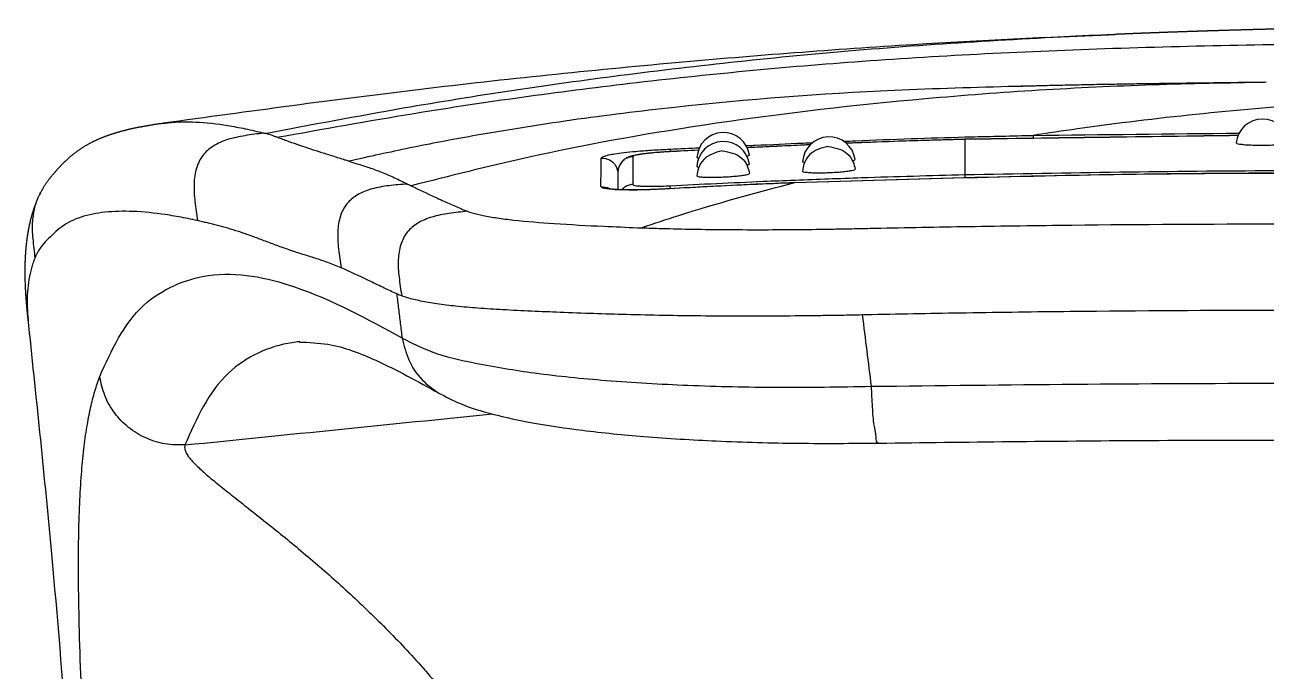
# Model space of a CAD drawing. Extents: x 10582 to 11176, y 338 to 758.
# Drawn here: x 10950.85 to 10974.33, y 631.7 to 643.93 of the extents above; entities that cross this region are included whole.
import ezdxf

# ---------------------------------------------------------------- set-up
doc = ezdxf.new("R2010")
doc.units = 0
doc.header["$LTSCALE"] = 7
doc.header["$MEASUREMENT"] = 0
doc.layers.get('0').update_dxf_attribs({"color": 2, "linetype": 'CONTINUOUS'})

msp = doc.modelspace()

# ---------------------------------------------------------------- linework, layer by layer
at = {"color": 7, "linetype": 'Continuous'}
for p, q in [((10971.44903382822, 643.7504943036985), (10971.46879675002, 643.751325138399)), ((10974.33019911072, 642.8448976228975), (10974.32401579102, 642.8448254869983)), ((10953.46981747352, 642.0711868791988), (10953.47346979902, 642.0717123421983)), ((10968.62949651892, 641.765724529898), (10968.62946986082, 641.7667822258974)), ((10968.62949651012, 641.7657248813977), (10968.63002697932, 641.1002579258985)), ((10969.92342520702, 641.8411167342985), (10969.92434057542, 641.7938771755981)), ((10962.35239189782, 641.4380907727974), (10962.34938121802, 640.9135681202989)), ((10963.05261243312, 641.5320856415984), (10963.05256383092, 641.5330899895981)), ((10963.05485802472, 641.5812634585983), (10963.05694941522, 641.5332810039982)), ((10964.03920178842, 641.5490861167983), (10964.03636914862, 641.5489621751987)), ((10964.03920178842, 641.5490861167983), (10964.04205299992, 641.5492287667986)), ((10966.04187879342, 641.6335384427986), (10966.03903183042, 641.633439211999)), ((10966.04187879342, 641.6335384427986), (10966.04472232672, 641.633655295098)), ((10962.06787362572, 641.1413865506985), (10962.06786779412, 640.8154493444982)), ((10968.63002698482, 641.1002577089986), (10968.63146146572, 641.043417878198)), ((10963.05053739762, 640.8302571480982), (10963.05045558792, 640.831664293699)), ((10963.05147700102, 640.8883606776982), (10963.05458090072, 640.8318905643974)), ((10965.41093649532, 640.9432180122986), (10965.41087723202, 640.9447518897979)), ((10951.09000340432, 640.6339405290984), (10951.08964045972, 640.633156679498)), ((10950.92147709362, 638.241611989699), (10950.92151133932, 638.2413057224986)), ((10956.05381449702, 637.934759833399), (10956.04685784572, 637.934221278798)), ((10958.67074253962, 636.971195752798), (10958.67510924872, 636.9685785982984))]:
    msp.add_line(p, q, dxfattribs=at)
for centre, start, end in [((10974.25953429022, 641.6485463130977), 5.791261211471504, 174.4240386302386), ((10964.06290383532, 641.2258918300978), 8.433326046832088, 177.1003874173811), ((10964.06374575052, 641.3951320685975), 8.521409663019847, 177.1439852821495), ((10966.06093803382, 641.3139489649985), 7.924648586265541, 176.626012340983)]:
    msp.add_arc(centre, 0.5, start, end, dxfattribs=at)
for points in [[(10997.40216586512, 643.1190734905978), (10997.34074241702, 643.1280151681987), (10997.27396848172, 643.1376593140977), (10997.20728925512, 643.1472106338989), (10997.14070490802, 643.1566697535983), (10997.07421560932, 643.1660373047981), (10997.00782152602, 643.1753139238991), (10996.94152282372, 643.1845002515985), (10996.87531966612, 643.1935969322986), (10996.80921221552, 643.2026046139982), (10996.74320063242, 643.2115239472988), (10996.67728507572, 643.2203555853977), (10996.61146570292, 643.2291001836985), (10996.54574266962, 643.2377583991985), (10996.48011612992, 643.2463308900989), (10996.41458623592, 643.2548183157979), (10996.34915313822, 643.2632213362978), (10996.28381698542, 643.2715406121989), (10996.21857792432, 643.2797768039983), (10996.15343609972, 643.2879305720982), (10996.08839165432, 643.2960025764988), (10996.02344472882, 643.3039934767986), (10995.95859546182, 643.3119039312988), (10995.89384398962, 643.3197345976988), (10995.82919044622, 643.3274861319989), (10995.76463496342, 643.3351591889988), (10995.70017767042, 643.3427544216976), (10995.63581869402, 643.3502724812989), (10995.57155815872, 643.3577140170984), (10995.50739618602, 643.3650796758976), (10995.44333289512, 643.3723701024975), (10995.37936840222, 643.3795859390976), (10995.31550282122, 643.3867278251984), (10995.25173626262, 643.3937963977988), (10995.18806883452, 643.4007922907987), (10995.12450064192, 643.407716135098), (10995.06103178692, 643.4145685585992), (10994.99766372802, 643.4213500410989), (10994.93440225062, 643.4280606068988), (10994.87124773422, 643.4347008633978), (10994.80819987282, 643.4412714863976), (10994.74525835932, 643.4477731457974), (10994.68242288542, 643.4542065058978), (10994.61969314192, 643.4605722255984), (10994.55706881822, 643.4668709577983), (10994.49454960282, 643.4731033498975), (10994.43213518332, 643.4792700433992), (10994.36982524632, 643.4853716740982), (10994.30761947752, 643.491408871998), (10994.24551756172, 643.4973822609992), (10994.18351918312, 643.5032924595981), (10994.12162402492, 643.5091400800976), (10994.05983176992, 643.5149257292979), (10993.99814210032, 643.5206500076985), (10993.93655469772, 643.5263135103979), (10993.87506924312, 643.5319168264979), (10993.81368541762, 643.5374605391991), (10993.75240290172, 643.5429452260979), (10993.69122137562, 643.5483714590974), (10993.63014051992, 643.5537398039979), (10993.56916001472, 643.5590508213992), (10993.50827954032, 643.5643050658983), (10993.44749877762, 643.5695030867975), (10993.38681740722, 643.5746454276979), (10993.32623511042, 643.5797326265985), (10993.26575156912, 643.5847652162976), (10993.20536646572, 643.5897437242985), (10993.14507948322, 643.5946686724984), (10993.08489030572, 643.5995405779978), (10993.02479861792, 643.6043599524984), (10992.96480410592, 643.6091273026979), (10992.90490645682, 643.613843130499), (10992.84510539392, 643.6185079094977), (10992.78540059332, 643.6231220421979), (10992.72579168872, 643.6276859165974), (10992.66627831442, 643.6321999189987), (10992.60686010532, 643.6366644335977), (10992.54753669672, 643.6410798426988), (10992.48830772472, 643.645446526598), (10992.42917282562, 643.6497648634978), (10992.37013163672, 643.6540352297981), (10992.31118379532, 643.6582579997977), (10992.25232893982, 643.6624335460984), (10992.19356670862, 643.6665622388974), (10992.13489674092, 643.6706444467983), (10992.07631867632, 643.6746805362983), (10992.01783215512, 643.6786708719975), (10991.95943681792, 643.6826158164987), (10991.90113230592, 643.6865157304984), (10991.84291826072, 643.6903709726977), (10991.78479432452, 643.6941818997985), (10991.72676014002, 643.6979488666985), (10991.66881535032, 643.701672226398), (10991.61095959912, 643.7053523295982), (10991.55319253062, 643.7089895254977), (10991.49551378932, 643.7125841611979), (10991.43792302042, 643.7161365817975), (10991.38041986952, 643.719647130598), (10991.32300398282, 643.7231161488982), (10991.26567500662, 643.7265439760978), (10991.20843258832, 643.7299309496976), (10991.15127637522, 643.7332774052976), (10991.09420601552, 643.7365836765986), (10991.03722115762, 643.7398500953988), (10990.98032145062, 643.7430769915974), (10990.92350654402, 643.7462646931982), (10990.86677608772, 643.7494135262988), (10990.81012973222, 643.7525238152976), (10990.75356712852, 643.7555958824979), (10990.69708792802, 643.7586300483982), (10990.64069178262, 643.7616266315982), (10990.58437834472, 643.7645859490987), (10990.52814726732, 643.7675083156975), (10990.47199820362, 643.7703940445991), (10990.41593080772, 643.7732434469982), (10990.35994473372, 643.7760568324976), (10990.30403963672, 643.7788345085975), (10990.24821517182, 643.7815767812991), (10990.19247099502, 643.7842839543974), (10990.13680676242, 643.7869563303976), (10990.08122213102, 643.7895942094984), (10990.02571675802, 643.7921978903979), (10989.97029030122, 643.7947676700988), (10989.91494241882, 643.7973038435977), (10989.85967276962, 643.7998067043974), (10989.80448101272, 643.8022765438983), (10989.74936680802, 643.8047136520983), (10989.69432981562, 643.8071183170979), (10989.63936969622, 643.8094908253989), (10989.58448611102, 643.8118314615987), (10989.52967872172, 643.8141405086991), (10989.47494719042, 643.8164182480979), (10989.42029117972, 643.8186649592991), (10989.36571035282, 643.8208809202989), (10989.31120437332, 643.8230664073982), (10989.25677290532, 643.8252216950988), (10989.20241561332, 643.8273470565983), (10989.14813216242, 643.8294427630991), (10989.09392221812, 643.831509084299), (10989.03978544642, 643.8335462882989), (10988.98572151392, 643.8355546416989), (10988.93173008752, 643.8375344092984), (10988.87781083462, 643.8394858544981), (10988.82396342322, 643.8414092389977), (10988.77018752172, 643.8433048229982), (10988.71648279892, 643.8451728650981), (10988.66284892422, 643.8470136225989), (10988.60928556742, 643.8488273508975), (10988.55579239882, 643.8506143040978), (10988.50236908912, 643.8523747347991), (10988.44901530952, 643.8541088939984), (10988.39573073182, 643.8558170312991), (10988.34251502802, 643.8574993949989), (10988.28936787082, 643.8591562315979), (10988.23628893322, 643.8607877862979), (10988.18327788882, 643.862394302998), (10988.13033441152, 643.8639760239986), (10988.07745817582, 643.8655331902975), (10988.02464885662, 643.8670660414974), (10987.97190612912, 643.8685748157988), (10987.91922966912, 643.8700597499975), (10987.86661915292, 643.8715210794982), (10987.81407425722, 643.8729590384975), (10987.76159465912, 643.8743738597988), (10987.70918003602, 643.8757657748976), (10987.65683006612, 643.8771350138978), (10987.60454442762, 643.8784818056976), (10987.55232279952, 643.8798063779979), (10987.50016486112, 643.8811089569991), (10987.44807029212, 643.8823897677977), (10987.39603877252, 643.8836490342984), (10987.34406998302, 643.8848869791983), (10987.29216360462, 643.8861038237975), (10987.24031931852, 643.8872997883974), (10987.18853680552, 643.8884750903982), (10987.13681574852, 643.889629938698), (10987.08515583432, 643.8907645382989), (10987.03355675022, 643.8918790929985), (10986.98201818402, 643.8929738056978), (10986.93053982382, 643.894048877699), (10986.87912135832, 643.8951045092982), (10986.82776247652, 643.8961408995984), (10986.77646286802, 643.8971582465985), (10986.72522222252, 643.8981567469983), (10986.67404023062, 643.8991365964977), (10986.62291658302, 643.9000979893991), (10986.57185097102, 643.9010411190976), (10986.52084308622, 643.9019661777985), (10986.46989262092, 643.9028733565975), (10986.41899926752, 643.903762845499), (10986.36816271902, 643.9046348331977), (10986.31738266892, 643.9054895074988), (10986.26665881112, 643.906327055198), (10986.21599083992, 643.9071476617975), (10986.16537845012, 643.9079515118975), (10986.11482133672, 643.9087387887977), (10986.06431919552, 643.909509674999), (10986.01387172252, 643.9102643519983), (10985.96347861412, 643.9110029998975), (10985.91313956742, 643.9117257981981), (10985.86285427972, 643.9124329250991), (10985.81262244872, 643.9131245578975), (10985.76244377272, 643.9138008727988), (10985.71231795042, 643.914462045199), (10985.66224468082, 643.9151082492991), (10985.61222366352, 643.9157396583979), (10985.56225459852, 643.9163564449974), (10985.51233718602, 643.9169587802991), (10985.46247112712, 643.9175468348986), (10985.41265612282, 643.9181207780986), (10985.36289187502, 643.9186807785974), (10985.31317808562, 643.9192270039986), (10985.26351445732, 643.919759620998), (10985.21390069302, 643.9202787953983), (10985.16433649622, 643.9207846919982), (10985.11482157062, 643.9212774748977), (10985.06535562052, 643.9217573071984), (10985.01593835072, 643.9222243510977), (10984.96656946622, 643.9226787678982), (10984.91724867252, 643.9231207180984), (10984.86797567572, 643.9235503614983), (10984.81875018222, 643.9239678565974), (10984.76957189872, 643.9243733615987), (10984.72044053252, 643.924767033499), (10984.67135579142, 643.9251490285989), (10984.62231738332, 643.9255195023981), (10984.57332501692, 643.925878609498), (10984.52437840112, 643.9262265037979), (10984.47547724522, 643.9265633383985), (10984.42662125902, 643.9268892654983), (10984.37781015292, 643.9272044366991), (10984.32904363732, 643.9275090026987), (10984.28032142352, 643.9278031134983), (10984.23164322282, 643.9280869181986), (10984.18300874732, 643.9283605653983), (10984.13441770922, 643.9286242028976), (10984.08586982132, 643.928877977498), (10984.03736479672, 643.9291220355991), (10983.98890234922, 643.9293565226982), (10983.94048248032, 643.929581582399), (10983.89210740472, 643.929797348099), (10983.84378035782, 643.9300039499977), (10983.79550457692, 643.9302015202976), (10983.74728329602, 643.9303901926979), (10983.69911974552, 643.9305701027989), (10983.65101715272, 643.9307413875978), (10983.60297874132, 643.9309041857979), (10983.55500773152, 643.9310586371977), (10983.50710734042, 643.9312048831981), (10983.45928078132, 643.9313430661988), (10983.41153126442, 643.9314733299981), (10983.36386199632, 643.9315958190983), (10983.31627618022, 643.9317106792988), (10983.26877701602, 643.9318180569991), (10983.22136770012, 643.9319180995991), (10983.17405142552, 643.9320109550991), (10983.12683138192, 643.9320967720979), (10983.07971075542, 643.932175699898), (10983.03269272872, 643.9322478879986), (10982.98578048142, 643.9323134864991), (10982.93897718932, 643.9323726455988), (10982.89228602522, 643.9324255158991), (10982.84571015822, 643.9324722478979), (10982.79925275422, 643.9325129922983), (10982.75291697572, 643.9325478997981), (10982.70670598192, 643.9325771207988), (10982.66062292842, 643.9326008055979), (10982.61467096782, 643.9326191043984), (10982.56885324912, 643.9326321667978), (10982.52317291812, 643.9326401420986), (10982.47763311742, 643.9326431790979), (10982.43223698602, 643.9326414260978), (10982.38698766002, 643.9326350304983), (10982.34188827192, 643.9326241393975), (10982.29694195102, 643.9326088986983), (10982.25215182362, 643.932589453798), (10982.20752101252, 643.9325659488987), (10982.16305263742, 643.9325385274989), (10982.11874981482, 643.9325073318979), (10982.07461565802, 643.9324725031985), (10982.03065327732, 643.9324341814992), (10981.98686577952, 643.9323925055979), (10981.94325626872, 643.9323476129977), (10981.89982784562, 643.9322996398988), (10981.85658360802, 643.9322487209976), (10981.81352665052, 643.9321949895985), (10981.77066006492, 643.9321385773984), (10981.72798693942, 643.9320796108988), (10981.68551036322, 643.9320181516979), (10981.64323343082, 643.9319542095983), (10981.60115923392, 643.931887794699), (10981.55929073812, 643.9318189181978), (10981.51762734142, 643.9317475868976), (10981.47616441042, 643.9316738005983), (10981.43489709952, 643.9315975581977), (10981.39382056792, 643.9315188581987), (10981.35292997962, 643.9314376983986), (10981.31222050312, 643.9313540755976), (10981.27168731172, 643.931267986398), (10981.23132558352, 643.9311794261977), (10981.19113050102, 643.9310883900981), (10981.15109725132, 643.9309948720985), (10981.11122102642, 643.9308988654976), (10981.07149702272, 643.9308003627976), (10981.03192044102, 643.9306993554984), (10980.99248648682, 643.9305958342976), (10980.95319037032, 643.930489789098), (10980.91402730592, 643.9303812086983), (10980.87499251262, 643.9302700808986), (10980.83608121412, 643.9301563927985), (10980.79728863822, 643.930040130099), (10980.75861001752, 643.9299212778989), (10980.72004058882, 643.9297998197982), (10980.68157559352, 643.9296757385983), (10980.64321027732, 643.9295490158985), (10980.60493989052, 643.9294196322991), (10980.56675968772, 643.9292875669981), (10980.52866492782, 643.9291527981987), (10980.49065087432, 643.9290153028979), (10980.45271279512, 643.9288750567977), (10980.41484596222, 643.9287320343975), (10980.37704573482, 643.9285862091984), (10980.33930962772, 643.9284375621975), (10980.30163736302, 643.9282860823988), (10980.26402875162, 643.9281317594979), (10980.22648360482, 643.9279745833975), (10980.18900173402, 643.9278145439986), (10980.15158295102, 643.9276516313986), (10980.11422706752, 643.9274858357986), (10980.07693389552, 643.927317147498), (10980.03970324732, 643.9271455571981), (10980.00253493532, 643.9269710552982), (10979.96542877202, 643.9267936326979), (10979.92838457022, 643.9266132801987), (10979.89140214292, 643.9264299887983), (10979.85448130322, 643.9262437495983), (10979.81762186442, 643.9260545538983), (10979.78082364002, 643.9258623929983), (10979.74408644372, 643.925667258498), (10979.70741008952, 643.9254691419975), (10979.67079439122, 643.9252680349983), (10979.63423916332, 643.9250639295989), (10979.59774422012, 643.9248568176973), (10979.56130937622, 643.9246466911992), (10979.52493444642, 643.9244335423974), (10979.48861924572, 643.9242173635977), (10979.45236358912, 643.9239981470984), (10979.41616729212, 643.923775885498), (10979.38003017022, 643.9235505712987), (10979.34395203902, 643.9233221971991), (10979.30793271432, 643.9230907561979), (10979.27197201232, 643.922856240899), (10979.23606974922, 643.9226186444977), (10979.20022574122, 643.9223779600981), (10979.16443980512, 643.922134180899), (10979.12871175742, 643.9218873000974), (10979.09304141532, 643.9216373110977), (10979.05742859572, 643.9213842074988), (10979.02187311592, 643.9211279827979), (10978.98637479332, 643.9208686306976), (10978.95093344562, 643.9206061447986), (10978.91554889052, 643.9203405191985), (10978.88022094612, 643.920071747598), (10978.84494943032, 643.919799824098), (10978.80973416152, 643.919524742798), (10978.77457495832, 643.9192464977988), (10978.73947163912, 643.9189650834979), (10978.70442402282, 643.9186804940983), (10978.66943192842, 643.9183927241976), (10978.63449517492, 643.9181017679986), (10978.59961358182, 643.917807620399), (10978.56478696842, 643.9175102757982), (10978.53001515442, 643.9172097290976), (10978.49529795962, 643.9169059748984), (10978.46063520402, 643.9165990081984), (10978.42602670762, 643.916288823999), (10978.39147229072, 643.9159754170979), (10978.35697177382, 643.9156587827985), (10978.32252497752, 643.9153389160984), (10978.28813172262, 643.9150158121976), (10978.25379182992, 643.9146894664974), (10978.21950512062, 643.9143598741977), (10978.18527141592, 643.9140270307981), (10978.15109053712, 643.9136909316986), (10978.11696230602, 643.9133515723989), (10978.08288654402, 643.913008948599), (10978.04886307322, 643.9126630557986), (10978.01489171552, 643.9123138898977), (10977.98097229312, 643.9119614463981), (10977.94710462832, 643.9116057212979), (10977.91328854372, 643.9112467103988), (10977.87952386182, 643.9108844096974), (10977.84581040532, 643.9105188149989), (10977.81214799742, 643.9101499224981), (10977.77853646092, 643.9097777280987), (10977.74497561912, 643.9094022280989), (10977.71146529552, 643.9090234185988), (10977.67800531352, 643.9086412958987), (10977.64459549682, 643.9082558560987), (10977.61123566922, 643.9078670955988), (10977.57792565462, 643.9074750107976), (10977.54466527722, 643.9070795980989), (10977.51145436122, 643.9066808538975), (10977.47829273092, 643.906278774699), (10977.44518021092, 643.9058733569983), (10977.41211662592, 643.9054645973976), (10977.37910180062, 643.9050524924988), (10977.34613556002, 643.9046370389989), (10977.31321772912, 643.904218233498), (10977.28034813332, 643.9037960727984), (10977.24752659772, 643.9033705535986), (10977.21475294802, 643.9029416726991), (10977.18202700972, 643.9025094268983), (10977.14934860852, 643.9020738130986), (10977.11671757042, 643.9016348281986), (10977.08413372132, 643.9011924690986), (10977.05159688752, 643.9007467326975), (10977.01910689512, 643.9002976160974), (10976.98666357062, 643.8998451161989), (10976.95426674052, 643.8993892300988), (10976.92191623152, 643.8989299547976), (10976.88961187032, 643.8984672874977), (10976.85735348382, 643.8980012251978), (10976.82514089912, 643.8975317651986), (10976.79297394342, 643.8970589044985), (10976.76085244382, 643.8965826402983), (10976.72877622782, 643.8961029698986), (10976.69674512282, 643.8956198904981), (10976.66475895662, 643.8951333993974), (10976.63281755692, 643.8946434936989), (10976.60092075152, 643.8941501708979), (10976.56906836852, 643.8936534282985), (10976.53726023582, 643.8931532630978), (10976.50549618172, 643.8926496726982), (10976.47377603462, 643.8921426543985), (10976.44209962292, 643.8916322056976), (10976.41046678332, 643.8911183254987), (10976.37887736692, 643.890601015799), (10976.34733122672, 643.8900802790978), (10976.31582821532, 643.8895561175979), (10976.28436818572, 643.8890285336985), (10976.25295099062, 643.8884975295988), (10976.22157648282, 643.8879631077981), (10976.19024451522, 643.8874252702991), (10976.15895494042, 643.8868840193992), (10976.12770761142, 643.8863393573976), (10976.09650238102, 643.8857912861987), (10976.06533910192, 643.8852398079981), (10976.03421762702, 643.8846849249986), (10976.00313780912, 643.8841266389992), (10975.97209950102, 643.883564952299), (10975.94110255562, 643.8829998666989), (10975.91014682582, 643.8824313840979), (10975.87923216432, 643.8818595064987), (10975.84835842412, 643.8812842357985), (10975.81752545802, 643.880705573698), (10975.78673311902, 643.8801235221982), (10975.75598125982, 643.879538082898), (10975.72526973352, 643.878949257498), (10975.69459839282, 643.8783570478973), (10975.66396709092, 643.8777614555985), (10975.63337568062, 643.8771624821985), (10975.60282401482, 643.8765601293982), (10975.57231194662, 643.8759543986981), (10975.54183932892, 643.875345291499), (10975.51140601472, 643.8747328093979), (10975.48101185712, 643.874116953799), (10975.45065670912, 643.8734977259975), (10975.42034042372, 643.8728751274977), (10975.39006285402, 643.8722491593982), (10975.35982385312, 643.8716198231979), (10975.32962327412, 643.8709871199991), (10975.29946097012, 643.8703510509987), (10975.26933679432, 643.869711617299), (10975.23925064432, 643.8690688210974), (10975.20920391462, 643.868422696598), (10975.17919942782, 643.8677733099977), (10975.14924004912, 643.8671207300978), (10975.11932864122, 643.8664650269985), (10975.08946806442, 643.8658062725991), (10975.05966117692, 643.8651445405977), (10975.02991083442, 643.8644799057985), (10975.00021989062, 643.8638124450973), (10974.97059119672, 643.8631422366981), (10974.94102760172, 643.862469360498), (10974.91153195262, 643.8617938978988), (10974.88210709412, 643.8611159321973), (10974.85275586872, 643.8604355478984), (10974.82348111672, 643.8597528314987), (10974.79428567652, 643.8590678708989), (10974.76517238422, 643.8583807554988), (10974.73614407402, 643.857691576499), (10974.70720357792, 643.8570004266986), (10974.67835372602, 643.8563074002979), (10974.64959734642, 643.8556125933975), (10974.62093726512, 643.8549161032989), (10974.59237630632, 643.8542180291989), (10974.56391729222, 643.8535184718986), (10974.53556304312, 643.8528175333978), (10974.50731637762, 643.852115317699), (10974.47918011232, 643.8514119301982), (10974.45115706192, 643.8507074776991), (10974.42325003962, 643.850002068899), (10974.39546185662, 643.8492958135977), (10974.36779532262, 643.8485888234992), (10974.34025324542, 643.8478812116974), (10974.31283843122, 643.8471730927978), (10974.28555368472, 643.8464645827991), (10974.25840180872, 643.845755799399), (10974.23138560492, 643.8450468616976), (10974.20450787292, 643.8443378901976), (10974.17777141132, 643.8436290067986), (10974.15117901682, 643.8429203350989), (10974.12473348502, 643.8422119998978), (10974.09843713822, 643.8415041147983), (10974.07228983482, 643.8407967275981), (10974.04629063402, 643.8400898644978), (10974.02043859632, 643.8393835506978), (10973.99473278362, 643.8386778111982), (10973.96917225992, 643.837972670499), (10973.94375609052, 643.837268152298), (10973.91848334272, 643.8365642799982), (10973.89335308492, 643.8358610764991), (10973.86836438762, 643.8351585639977), (10973.84351632262, 643.8344567642981), (10973.81880796322, 643.833755698599), (10973.79423838442, 643.8330553877987), (10973.76980666242, 643.8323558519988), (10973.74551187512, 643.8316571109991), (10973.72135310192, 643.830959183999), (10973.69732942342, 643.8302620896976), (10973.67343992162, 643.8295658463977), (10973.64968368012, 643.828870471598), (10973.62605978372, 643.8281759826988), (10973.60256731852, 643.8274823962985), (10973.57920537202, 643.8267897285988), (10973.55597303302, 643.8260979952976), (10973.53286928212, 643.8254072083984), (10973.50989260742, 643.8247173643978), (10973.48704136892, 643.8240284550976), (10973.46431392882, 643.8233404715976), (10973.44170865202, 643.8226534039987), (10973.41922390512, 643.8219672417982), (10973.39685805742, 643.8212819735983), (10973.37460948002, 643.8205975871989), (10973.35247654602, 643.819914069698), (10973.33045763092, 643.8192314071986), (10973.30855111192, 643.8185495851977), (10973.28675536812, 643.8178685884978), (10973.26506878062, 643.817188400899), (10973.24348973222, 643.8165090054991), (10973.22201660762, 643.8158303847978), (10973.20064779332, 643.8151525202976), (10973.17938167712, 643.8144753928974), (10973.15821664902, 643.8137989825974), (10973.13715110022, 643.8131232688976), (10973.11618342362, 643.8124482303975), (10973.09531201352, 643.8117738447983), (10973.07453526592, 643.8111000892987), (10973.05385157812, 643.8104269403976), (10973.03325934872, 643.8097543735986), (10973.01275697792, 643.8090823638978), (10972.99234286692, 643.8084108853983), (10972.97201541842, 643.8077399117975), (10972.95177303632, 643.8070694155978), (10972.93161412572, 643.8063993689976), (10972.91153709272, 643.8057297432989), (10972.89154034482, 643.8050605091977), (10972.87162252332, 643.8043916441985), (10972.85178394382, 643.8037231821983), (10972.83202564402, 643.8030551812991), (10972.81234866542, 643.802387700298), (10972.79275405132, 643.8017207983977), (10972.77324284642, 643.8010545355975), (10972.75381609732, 643.8003889720986), (10972.73447485242, 643.7997241686991), (10972.71522016162, 643.7990601867988), (10972.69605307682, 643.7983970880979), (10972.67697465172, 643.7977349350987), (10972.65798594172, 643.797073790398), (10972.63908800432, 643.7964137173987), (10972.62028189852, 643.795754779898), (10972.60156868562, 643.795097042199), (10972.58294942842, 643.7944405689979), (10972.56442519202, 643.793785425598), (10972.54599704322, 643.7931316776977), (10972.52766605082, 643.7924793913991), (10972.50943328582, 643.791828633499), (10972.49129982082, 643.7911794709981), (10972.47326673082, 643.7905319714974), (10972.45533509242, 643.7898862031981), (10972.43750598462, 643.7892422343976), (10972.41978048832, 643.7886001340977), (10972.40215968632, 643.7879599717982), (10972.38464466362, 643.7873218171991), (10972.36723650742, 643.786685740599), (10972.34993630662, 643.7860518126982), (10972.33274515252, 643.7854201044976), (10972.31566415772, 643.7847906884982), (10972.29869502242, 643.7841636586983), (10972.28184009792, 643.783539134398), (10972.26510177352, 643.7829172368985), (10972.24848244512, 643.7822980883976), (10972.23198451532, 643.7816818124976), (10972.21561039342, 643.7810685335991), (10972.19936249572, 643.7804583772978), (10972.18324324572, 643.7798514701991), (10972.16725507362, 643.7792479396977), (10972.15140041692, 643.7786479146981), (10972.13568172042, 643.7780515246978), (10972.12010143612, 643.7774589001984), (10972.10466202332, 643.7768701729984), (10972.08936594862, 643.7762854753984), (10972.07421533692, 643.7757049275989), (10972.05920867992, 643.7751285104988), (10972.04434234722, 643.7745561222983), (10972.02961269612, 643.7739876591987), (10972.01501609562, 643.7734230160987), (10972.00054892572, 643.7728620870986), (10971.98620757662, 643.772304764898), (10971.97198844722, 643.7717509412979), (10971.95788794502, 643.7712005067989), (10971.94390248442, 643.770653350699), (10971.93002848682, 643.7701093612978), (10971.91626237902, 643.7695684255979), (10971.90260059272, 643.7690304295976), (10971.88903956402, 643.7684952578985), (10971.87557573232, 643.767962794098), (10971.86220553972, 643.7674329205985), (10971.84892543032, 643.766905518398), (10971.83573280542, 643.7663805054982), (10971.82262789152, 643.765857911798), (10971.80960977022, 643.7653377212974), (10971.79667746242, 643.7648199151973), (10971.78383003312, 643.764304476099), (10971.77106659012, 643.7637913880991), (10971.75838628322, 643.7632806362982), (10971.74578830302, 643.7627722074977), (10971.73327187972, 643.7622660893977), (10971.72083628222, 643.7617622712988), (10971.70848081672, 643.7612607435987), (10971.69620482582, 643.7607614979989), (10971.68400768682, 643.7602645271983), (10971.67188881152, 643.7597698252977), (10971.65984764462, 643.7592773873986), (10971.64788366302, 643.7587872098976), (10971.63599637622, 643.758299290099), (10971.62418532592, 643.7578136267986), (10971.61245008822, 643.7573302198981), (10971.60079040232, 643.7568490760988), (10971.58922449262, 643.7563709668976), (10971.57776125752, 643.7558962823988), (10971.56639527322, 643.7554248208982), (10971.55512220822, 643.7549564246984), (10971.54393896992, 643.7544909864974), (10971.53284381592, 643.7540284549979), (10971.52183644832, 643.7535688392983), (10971.51091814942, 643.7531122152978), (10971.50009219132, 643.7526587438989), (10971.48936549312, 643.7522087420986), (10971.47880199392, 643.7517649300991), (10971.46821640592, 643.7513195600988), (10971.46643802062, 643.7512446743987)], [(10971.44903426402, 643.7504839495979), (10967.66409004152, 643.556742765799), (10963.15899466042, 643.2128957460974), (10958.33898069062, 642.7102293577974), (10953.46981732752, 642.0711878876974)], [(10955.39701948962, 641.8787730011992), (10958.00983326382, 642.3592970435985), (10962.11850847342, 642.978064136798), (10966.56280473682, 643.4511111304984), (10971.35025061902, 643.7463070617979), (10971.44903312282, 643.750511007198)], [(10955.62105772772, 641.8046192566982), (10958.21477509102, 642.2569988244978), (10962.29229503162, 642.8263968127977), (10966.68814789462, 643.2453067253974), (10969.01757698882, 643.3880006483979), (10971.43011483792, 643.488502170998), (10976.47190106132, 643.5847666871979), (10981.74798866002, 643.5857916382976), (10984.45420282772, 643.5662863462986), (10987.20705221592, 643.5184193981987), (10990.01092320302, 643.4197901270983), (10992.86417795472, 643.2435710548981), (10995.10069637882, 643.0368058064979), (10997.36482881042, 642.7553222646985)], [(10974.32401759522, 642.8446719218974), (10972.17900134492, 642.7946742724981), (10967.88748843882, 642.5322001203987), (10963.93448575462, 642.0692228719982), (10960.33582870622, 641.4166455871983), (10958.16111622062, 640.8868467197991)], [(10974.32409554882, 642.844640719699), (10974.21768554772, 642.8433818329978), (10974.00774279572, 642.840859589198), (10973.79881784912, 642.8383178562982), (10973.59072225172, 642.8357684311978), (10973.38342438332, 642.8332156005982), (10973.17707050562, 642.8306582520983), (10972.97178197792, 642.828088947199), (10972.76773939202, 642.8254954983987), (10972.56521062862, 642.8228625781977), (10972.36473664912, 642.8201758656979), (10972.16727095702, 642.8174284475991), (10971.97368449422, 642.8146176827978), (10971.78471443992, 642.811744946399), (10971.60099291892, 642.8088162922978), (10971.42280199502, 642.8058366991992), (10971.24909304362, 642.8027905066975), (10971.07973703202, 642.7996776509991), (10970.91478244472, 642.7965025257982), (10970.75427143592, 642.7932707461988), (10970.59824175352, 642.7899889813981), (10970.44638794322, 642.7866571879987), (10970.29776838262, 642.783261108798), (10970.15259250362, 642.7798194475982), (10970.01055783552, 642.7763444198991), (10969.96384164642, 642.7751801623982)], [(10969.60392204122, 642.7672655793978), (10967.29466691062, 642.6896814347984), (10963.14439595282, 642.3708382542992), (10961.19146976632, 642.1275819183976), (10959.32286123572, 641.829636418299), (10958.13237479362, 641.6025680037984), (10956.98023132712, 641.3519113324984)], [(10969.65638095612, 642.7683020086989), (10969.60392204122, 642.7672655793978)], [(10969.73256117282, 642.7697526881985), (10969.65638095612, 642.7683020086989)], [(10969.96384164642, 642.7751801623982), (10969.87326618442, 642.7729003080987), (10969.75220653772, 642.7698172433976), (10969.67342609912, 642.7678108902984), (10969.65639682972, 642.7673871521985)], [(10990.38496131272, 642.3981998329983), (10989.86909212912, 642.4311907002976), (10988.41244731702, 642.5139371041988), (10985.57218287152, 642.6289300007976), (10980.19674845362, 642.6608002127979), (10975.25110043282, 642.4357812522977), (10970.75923271482, 641.9636066648983), (10969.92338265722, 641.841386501099)], [(10953.47366753682, 642.0697556532979), (10953.44344851272, 642.065348318698), (10953.40052502422, 642.0590183549976), (10953.36437711342, 642.0536027568979), (10953.33144743882, 642.0485858470985), (10953.30080625662, 642.0438348764984), (10953.27227797212, 642.0393313503974), (10953.24515197642, 642.0349707174975), (10953.21903999232, 642.0306951375989), (10953.19375018122, 642.0264763286979), (10953.16916133552, 642.022296590998), (10953.14517891432, 642.0181419947986), (10953.12172939312, 642.0140016387978), (10953.09875997052, 642.0098678257983), (10953.07623271602, 642.0057352423975), (10953.05412068262, 642.0016004197988), (10953.03240518272, 641.9974613564974), (10953.01107383082, 641.9933172476977), (10952.99011910302, 641.9891682851977), (10952.96953725792, 641.985015506798), (10952.94932599552, 641.9808603648981), (10952.92946558972, 641.9767007509982), (10952.90992676872, 641.9725323386975), (10952.89068390432, 641.9683512690991), (10952.87171453282, 641.964154097399), (10952.85299884722, 641.9599377235992), (10952.83451928992, 641.9556993382977), (10952.81626022232, 641.9514363784984), (10952.79820765432, 641.9471464908985), (10952.78034902102, 641.9428275026986), (10952.76267299742, 641.9384773965977), (10952.74516934232, 641.9340942905984), (10952.72782876772, 641.9296764204975), (10952.71064282692, 641.9252221250991), (10952.69360382002, 641.920729834199), (10952.67670471232, 641.9161980578975), (10952.65993906382, 641.9116253770991), (10952.64330096862, 641.9070104364984), (10952.62678500202, 641.9023519367985), (10952.61038617412, 641.897648629798), (10952.59409988952, 641.8928993125975), (10952.57792191142, 641.8881028235975), (10952.56184044952, 641.8832556393992), (10952.54574923512, 641.8783245780979), (10952.52961825192, 641.8732978190984), (10952.51345062982, 641.8681733687973), (10952.49724956552, 641.8629492072979), (10952.48101832312, 641.8576232891975), (10952.46476023322, 641.8521935461978), (10952.44847869302, 641.8466578885983), (10952.43217183672, 641.8410123461982), (10952.41579209002, 641.8352365109987), (10952.39922750822, 641.8292854366974), (10952.38241209262, 641.8231280970978), (10952.36529131112, 641.8167355346978), (10952.34781140242, 641.8100769414979), (10952.32991958742, 641.8031195406985), (10952.31156438422, 641.7958284877988), (10952.29272856582, 641.7881801547975), (10952.27347928842, 641.7801844906991), (10952.25389706472, 641.7718585225977), (10952.23406241232, 641.7632214078986), (10952.21405493602, 641.754294324499), (10952.19392701512, 641.745088538899), (10952.17369467292, 641.735599763999), (10952.15344177772, 641.7258571005988), (10952.13328997832, 641.7159134371979), (10952.11324778902, 641.7057700978986), (10952.09332176512, 641.6954277809983), (10952.07351796652, 641.6848872352986), (10952.05384198192, 641.6741492535986), (10952.03429895452, 641.6632146682988), (10952.01489360802, 641.6520843455984), (10951.99563027162, 641.6407591822991), (10951.97651290642, 641.6292401020984), (10951.95754512972, 641.6175280528988), (10951.93873023982, 641.6056240043982), (10951.92007123932, 641.5935289463979), (10951.90157085782, 641.5812438877985), (10951.88323157362, 641.5687698553976), (10951.86505563382, 641.5561078938973), (10951.84704507452, 641.5432590654983), (10951.82922029162, 641.5302382129977), (10951.81175871112, 641.5171824616974), (10951.79469195682, 641.5041313483981), (10951.77800537342, 641.4910904869977), (10951.76168450332, 641.4780649324986), (10951.74571601472, 641.4650599511989), (10951.73008766962, 641.4520810766991), (10951.71478824742, 641.4391341247975), (10951.69980748342, 641.4262252130976), (10951.68513601472, 641.413360780498), (10951.67076533412, 641.4005476066978), (10951.65668774982, 641.3877928331987), (10951.64289635232, 641.3751039835989), (10951.62938498692, 641.3624889851982), (10951.61614823242, 641.3499561923983), (10951.60318138492, 641.3375144100975), (10951.59044566282, 641.3251386085977), (10951.57787145122, 641.3127693123989), (10951.56545624282, 641.3004101138978), (10951.55319941302, 641.2880664779988), (10951.54110048012, 641.2757440708975), (10951.52915910882, 641.2634487688975), (10951.51737506812, 641.2511866201986), (10951.50574501662, 641.2389604497986), (10951.49426121062, 641.2267683181982), (10951.48291636072, 641.2146085360984), (10951.47170398032, 641.2024800846976), (10951.46061838942, 641.1903826770978), (10951.44965472262, 641.1783168254989), (10951.43880894432, 641.166283913799), (10951.42800136112, 641.1541998309987), (10951.41687868762, 641.1416582661988), (10951.40539063222, 641.1285755535974), (10951.39353157152, 641.1149137681988), (10951.38129830192, 641.1006335594976), (10951.36869036942, 641.0856941868989), (10951.35571040892, 641.0700535859979), (10951.34236448472, 641.0536684720975), (10951.32866242262, 641.0364944836984), (10951.31461812112, 641.0184863690976), (10951.30024982782, 640.999598217999), (10951.28556955472, 640.9797690058987), (10951.27059029072, 640.9589317930987), (10951.25560830022, 640.9374299304983), (10951.24086207942, 640.9155840813984), (10951.22641242012, 640.8934873097988), (10951.21231444942, 640.871237238198), (10951.19861822782, 640.8489364517974), (10951.18468826272, 640.825523076499), (10951.16422103492, 640.7891815219974), (10951.15339436112, 640.7687474915984), (10951.15271892042, 640.7674658176985)], [(10953.47375128592, 642.069774448899), (10953.62639983892, 642.087304819199), (10954.15439167012, 642.0901932406979), (10954.76757767462, 642.0146482904985), (10955.10638770482, 641.9475531089976), (10955.28390243312, 641.906665461198), (10955.37470308302, 641.8843681939981)], [(10955.37470112782, 641.8843765710991), (10955.01507669322, 641.8355073293989), (10954.68712450452, 641.760344481898), (10954.41671263312, 641.6385028309979), (10954.21797132512, 641.4604111389982), (10954.09864143772, 641.2216932496978), (10954.05315238652, 640.9280329113991), (10954.06890767342, 640.5901298827977), (10954.11860767312, 640.2277072590988)], [(10955.37470930152, 641.8843929322976), (10955.38584928012, 641.8816032552987), (10955.39701541402, 641.878793749098)], [(10955.62133905422, 641.8047745201985), (10955.56138328132, 641.8277637494976), (10955.46706780412, 641.8600702650984), (10955.39703358872, 641.878835379299)], [(10956.98055260952, 641.3519221006992), (10956.90621096172, 641.3749221069976), (10956.68524186962, 641.4448322787977), (10956.46918127282, 641.5123477848975), (10956.25814079092, 641.5804755864975), (10956.05248318672, 641.6503782555975), (10955.85236245062, 641.7200109447987), (10955.75423244822, 641.755070695299), (10955.65723956082, 641.7909140884987), (10955.62132448522, 641.8047368869976)], [(10964.54987424492, 641.6493192989984), (10964.66225073392, 641.6545303292988), (10965.57613550282, 641.6964180941978), (10965.74891096752, 641.7041490149987)], [(10966.33809654452, 641.7297408948981), (10966.56131968722, 641.7390445432976), (10967.61580950232, 641.7791441329974), (10968.62822762742, 641.8106811849976)], [(10968.62946986072, 641.7667822318982), (10966.96152342582, 641.714557789499), (10966.38733528302, 641.6922330068975)], [(10968.62949651892, 641.765724529898), (10966.85150397412, 641.7093832609991), (10966.38869150632, 641.6912366020989)], [(10968.62822762742, 641.8106811849976), (10968.73736873832, 641.813671986598)], [(10973.79676405622, 641.8386713104975), (10968.62946985952, 641.7667822770983)], [(10973.79637991332, 641.837660228499), (10968.62949651772, 641.7657245803986)], [(10968.73736873832, 641.813671986598), (10969.92342370802, 641.841194057699)], [(10969.92342400022, 641.8411171493991), (10973.81895665232, 641.8849235465988)], [(10973.76190017172, 641.6971290681978), (10973.77800645232, 641.6862442516978), (10973.82726855562, 641.6761595647987), (10973.90631536672, 641.6675566424984), (10974.00974240642, 641.661029556899), (10974.13024659062, 641.6570347271974), (10974.25952212792, 641.655839929099), (10974.38878533882, 641.6575203940976), (10974.50926334442, 641.6619673968981), (10974.61266683132, 641.6688827236977), (10974.69168699842, 641.6777827711977), (10974.74091548072, 641.6880529074989), (10974.75698234542, 641.6989985911988)], [(10961.75454149262, 641.4129682469976), (10961.77047792102, 641.4314742515982), (10961.81612619542, 641.4504595582986), (10961.89426154992, 641.4706051608974), (10962.01181130382, 641.4922069221976), (10962.17920096832, 641.5152713896988), (10962.40739262522, 641.5391023080975), (10962.70191319122, 641.5620078093981), (10963.05485907252, 641.5812393046982)], [(10962.35239189782, 641.4380907727974), (10962.26346505032, 641.4198007861979), (10962.18410245102, 641.3758347348977), (10962.12157444152, 641.310220311898), (10962.08160916052, 641.228968399999), (10962.06787371492, 641.1413865501983)], [(10962.32666892582, 641.4497847619988), (10962.29238723802, 641.4389046608977), (10962.23609585482, 641.4142325769991), (10962.17246039642, 641.3700867293975), (10962.11531866442, 641.3030155071975), (10962.07799644972, 641.2174300741991), (10962.06788778802, 641.1413864566986)], [(10962.39876099552, 641.4668069408982), (10962.34387798672, 641.4544333335981), (10962.32666892582, 641.4497847619988)], [(10963.05261243312, 641.5320856415984), (10962.89696408732, 641.522641035299), (10962.74908893932, 641.5107843571988), (10962.61630285432, 641.497086756499), (10962.50540911672, 641.4822292766986), (10962.42188889452, 641.466929219998), (10962.37002755572, 641.4519658520986), (10962.35239189992, 641.4380907337983)], [(10963.05256380482, 641.5330904974982), (10962.95617242972, 641.5276049630976), (10962.83390551112, 641.5190754934976), (10962.72202051612, 641.5095528065978), (10962.62217487912, 641.4993670860987), (10962.53530711222, 641.4887901158983), (10962.46131074052, 641.4779734057976), (10962.39876099552, 641.4668069408982)], [(10963.59239646372, 641.5608082604978), (10963.05256392482, 641.5330896824981)], [(10963.59201428952, 641.5597879623984), (10963.05261248162, 641.5320846973974)], [(10963.05485802472, 641.5812634585983), (10963.61092626312, 641.6060623883988)], [(10964.03636912782, 641.5489621741982), (10963.69208863682, 641.385959703399), (10963.59170685882, 641.2184375498983), (10963.56324266982, 641.0752966041983)], [(10964.04205299992, 641.5492287667986), (10964.03895404462, 641.549083284399), (10964.03636914862, 641.5489621751987)], [(10964.04205306782, 641.5492287699982), (10964.03953765062, 641.5491106637984), (10964.03636914862, 641.5489621751987)], [(10964.04205306782, 641.5492287699982), (10964.39996590632, 641.4192021909986), (10964.51557063222, 641.261855243698), (10964.55736928092, 641.1221652852984)], [(10964.49530679652, 641.6467881616974), (10964.54987424492, 641.6493192989984)], [(10964.50998882022, 641.4488287771984), (10964.54266230802, 641.4577405767978), (10964.55822603172, 641.4692215513988)], [(10965.70356155182, 641.663158658199), (10965.07535109842, 641.6343714872984), (10964.51607190002, 641.607346759598)], [(10965.70235909912, 641.6620613070974), (10964.99056112452, 641.6293262983983), (10964.51656899742, 641.606361682898)], [(10966.03903181932, 641.6334392115988), (10965.69356814022, 641.4736544882982), (10965.59163807392, 641.3071335960977), (10965.56174085852, 641.164357000198)], [(10966.04472237372, 641.6336552968988), (10966.04221649212, 641.6335600526983), (10966.03903183042, 641.633439211999)], [(10966.04472232672, 641.633655295098), (10966.04189839062, 641.6335479724986), (10966.03903183042, 641.633439211999)], [(10966.04472237372, 641.6336552968988), (10966.40129445602, 641.500525776899), (10966.51556440422, 641.3422112702975), (10966.55619321442, 641.2022575721986)], [(10956.98025459112, 641.3519870665988), (10957.13140048362, 641.3057613184975), (10957.36160694782, 641.232370061498), (10957.59785069492, 641.1453288719987), (10957.84096915232, 641.0407221270981), (10958.09121468522, 640.9209681158992)], [(10961.74813745882, 640.8717151611983), (10961.74960096722, 641.0683784543982), (10961.75184061522, 641.247611681598), (10961.75454136492, 641.4129711076986)], [(10961.75454149262, 641.4129682469976), (10961.91010616702, 641.3775388533978), (10962.02542427112, 641.2676633675984), (10962.06660707032, 641.1412757126983)], [(10963.56354398602, 641.2511849287986), (10963.58013733782, 641.2409472393975), (10963.59892865782, 641.2372755972975)], [(10963.56436679952, 641.4200451838989), (10963.58098650062, 641.4101570884978), (10963.59728500742, 641.4071369612976)], [(10964.50771850332, 641.2779037209986), (10964.54196731702, 641.2874304426988), (10964.55749743362, 641.2992210367976)], [(10965.56174085852, 641.164357000198), (10965.57791320692, 641.1531873582991), (10965.62697261372, 641.1439974709975), (10965.70590848962, 641.1374493117984), (10965.80952420572, 641.1340276493976), (10965.93061309212, 641.1339947629987), (10966.06072255852, 641.1373651917985), (10966.19071002992, 641.143904919598), (10966.31143234142, 641.1531505072982), (10966.41445762522, 641.1644425624983), (10966.49267043692, 641.1769784554982), (10966.54091188802, 641.1898803073983), (10966.55619471642, 641.2022466697982)], [(10965.56180470872, 641.3433755477982), (10965.57830255002, 641.3327632764978), (10965.60012214242, 641.328220580299)], [(10966.50606660422, 641.3615273562974), (10966.54055809332, 641.370996031099), (10966.55616315532, 641.3828842897984)], [(10962.06660707032, 641.1412757126983), (10962.06786669472, 641.1144309182984)], [(10963.05147700102, 640.8883606776982), (10964.81952842772, 640.9720420313989), (10965.40883916942, 640.995659146498)], [(10963.56324266982, 641.0752966041983), (10963.57953513612, 641.0645626435982), (10963.62868700392, 641.0560886119985), (10963.70768597832, 641.0504885885986), (10963.81132462632, 641.0481840284975), (10963.93238270232, 641.0493588017981), (10964.06243673732, 641.053942575598), (10964.19235272612, 641.0616166640976), (10964.31297856112, 641.0718372471985), (10964.41589263552, 641.0838765931986), (10964.49399832672, 641.0968816908991), (10964.54215094352, 641.1099469165985), (10964.55736914032, 641.1221662476984)], [(10965.40883916942, 640.995659146498), (10965.42842211772, 640.9964177505991)], [(10986.08228903722, 640.8430505963989), (10979.27582372682, 641.0736751015976), (10972.23853150672, 641.1085668312991), (10965.41087897632, 640.944706989798)], [(10986.08221523022, 640.8415169871988), (10979.19370540652, 641.0737387873979), (10972.30139861702, 641.1076336802981), (10965.41093909332, 640.943174224498)], [(10965.42842211772, 640.9964177505991), (10966.67669018082, 641.0416666944985), (10968.63002694472, 641.1002592990991)], [(10968.63002698482, 641.1002577089986), (10974.48924187722, 641.1750166419989), (10980.44166683912, 641.1040371003984), (10986.08224253092, 640.9020061675984)], [(10951.14444446202, 640.7515085551987), (10951.14655608802, 640.7554264794982), (10951.11541835202, 640.6964846213979), (10951.08644621702, 640.6310655863982)], [(10951.15271892042, 640.7674658176985), (10951.14219033232, 640.7473583960983), (10951.14444446202, 640.7515085551987)], [(10958.09127994922, 640.9210528964978), (10957.73850048312, 640.8888407778978), (10957.41480965252, 640.8275986792979), (10957.14467743632, 640.7158739620992), (10956.94338314522, 640.5449201254979), (10956.82011270602, 640.311664741099), (10956.77096465332, 640.023324925398), (10956.78466882062, 639.6918795659986), (10956.83366686332, 639.3369365132986)], [(10958.09127461632, 640.9210904743978), (10958.12614406972, 640.9040012210991), (10958.16111224862, 640.8868456446982)], [(10958.16109681142, 640.8868395971987), (10958.61067616672, 640.6721366319981), (10958.87838473182, 640.5512429576976), (10959.11305967532, 640.4493879437979), (10959.15030403292, 640.4335370455975), (10959.18570639682, 640.4188120092987), (10959.22409458502, 640.4042230279975)], [(10962.18339086742, 640.808652688098), (10962.10832926872, 640.8105585266986), (10961.93246231152, 640.820963781198), (10961.82213237632, 640.835893215599), (10961.76488313282, 640.8532413719987), (10961.74813744522, 640.8717153668987)], [(10961.74813745882, 640.8717151611983), (10961.90632739712, 640.8386466680987), (10961.92297716962, 640.8293750198992)], [(10963.05045586672, 640.8316594962981), (10962.88849336322, 640.8231304584989), (10962.68668339332, 640.8150733429976), (10962.50023077252, 640.8104371918981), (10962.33347723772, 640.8091356656988), (10962.18974887512, 640.8108650298983), (10962.07126260362, 640.8152519687975), (10961.98012701662, 640.821650093898), (10961.91910931972, 640.8288480199991), (10961.90523664782, 640.831715852699)], [(10962.34938121832, 640.9135681158988), (10962.26120929812, 640.8946186537979), (10962.18268078792, 640.8504304981981), (10962.14231919072, 640.8123649404989)], [(10963.05053739762, 640.8302571480982), (10962.68024315252, 640.8133506844989), (10962.35864950012, 640.8072019801986), (10962.18339086742, 640.808652688098)], [(10962.34938121832, 640.9135681158988), (10962.36697085902, 640.899952272399), (10962.41893136412, 640.8891579755983), (10962.50261981622, 640.8816803639985), (10962.61373288592, 640.8778352679984), (10962.74683415962, 640.8777335157976), (10962.89517685132, 640.8813134669982), (10963.05147712702, 640.8883583850985)], [(10965.41092971442, 640.9432115563978), (10963.21205259402, 640.3205076740979), (10962.52087282022, 640.0920756667985)], [(10965.41087725822, 640.9447512065982), (10964.68670124352, 640.9149287112979), (10963.75504824542, 640.870369977698), (10963.05045632992, 640.831651608698)], [(10965.41093649532, 640.9432180122986), (10964.61131760922, 640.9100922091985), (10963.82451816952, 640.8724924636991), (10963.05053805972, 640.8302457490992)], [(10951.07046626982, 640.5892536274988), (10951.06917553652, 640.5861145900982), (10951.05885446042, 640.5601527559976), (10951.05077893912, 640.5387887576982), (10951.04445151622, 640.5214630682987), (10951.03947370392, 640.5075509760992), (10951.03466215342, 640.4939230386991), (10951.02981707862, 640.480008328099), (10951.02494894452, 640.4658154990976)], [(10951.08977249432, 640.6330955962986), (10951.04749311212, 640.5235610536985), (10951.03384756112, 640.4763818718985)], [(10951.07131285872, 640.5915260948988), (10951.06627654272, 640.5774981269989), (10951.06606684512, 640.5768972930983)], [(10951.08644621702, 640.6310655863982), (10951.07131285872, 640.5915260948988)], [(10951.01518760472, 640.4366404807989), (10951.01031729072, 640.4216863306975), (10951.00546940092, 640.4065100354984), (10951.00065549822, 640.3911307231975), (10950.99588685762, 640.375569128899), (10950.99118262242, 640.3598755592976), (10950.98659782122, 640.3442336167992), (10950.98214110722, 640.3286843450988), (10950.97781111322, 640.313236083499), (10950.97359220262, 640.2978447178976), (10950.96947867062, 640.2824990578976), (10950.96546842922, 640.2672004446978), (10950.96155944812, 640.2519502053984), (10950.95774975162, 640.2367496529988), (10950.95403741482, 640.2216000864975), (10950.95042056182, 640.2065027902992), (10950.94689736222, 640.1914590352991), (10950.94346602902, 640.1764700781988), (10950.94012481642, 640.1615371621975), (10950.93687201762, 640.1466615174978), (10950.93370596282, 640.1318443610982), (10950.93062501742, 640.1170868976989), (10950.92762758042, 640.1023903200986), (10950.92471208252, 640.087755809098), (10950.92187698482, 640.0731845346983), (10950.91912077772, 640.0586776563979), (10950.91644197892, 640.044236323498), (10950.91383904972, 640.0298612088974), (10950.91130951582, 640.0155472912976), (10950.90885182992, 640.0012940424987), (10950.90646481692, 639.987102912599), (10950.90414730662, 639.9729753432986), (10950.90189796192, 639.9589116795979), (10950.89971505162, 639.9449095488982), (10950.89759684072, 639.9309661119988), (10950.89554165662, 639.9170784687977), (10950.89354788862, 639.9032436589988), (10950.89161398622, 639.8894586631978), (10950.88973845892, 639.8757204033992), (10950.88791987482, 639.8620257446984), (10950.88615686032, 639.8483714950981), (10950.88444809872, 639.8347544072986), (10950.88279232982, 639.8211711787991), (10950.88118834942, 639.8076184527982)], [(10951.03384756112, 640.4763818718985), (10950.99545556382, 640.2243979879987), (10951.00265640922, 639.8842649803975), (10951.04269412262, 639.5216759382985)], [(10951.02494894452, 640.4658154990976), (10951.02006868072, 640.4513552474983), (10951.01518760472, 640.4366404807989)], [(10954.11858949062, 640.2276265201982), (10954.02768922032, 640.2475093628983), (10953.84984884022, 640.2837256738986), (10953.51020705172, 640.3419316178989), (10952.89467227302, 640.401590977499), (10952.36329100112, 640.3858088552989), (10951.91524833112, 640.2943132307975), (10951.72254014492, 640.2177661756979), (10951.55163121692, 640.1126844507982), (10951.40124138692, 639.9874969199974), (10951.26918943522, 639.8576942407982), (10951.15531261542, 639.7248142888985), (10951.10609840162, 639.6501598604974), (10951.09449713152, 639.6314599669987), (10951.08888737532, 639.6214242797979), (10951.08345069302, 639.6105479164981), (10951.07278998082, 639.5887772354982), (10951.06244876642, 639.566701478998), (10951.05241530202, 639.5443378048986), (10951.04260197472, 639.5214616075974)], [(10959.22458892452, 640.4044165730976), (10958.87433669832, 640.3631523563982), (10958.55284525952, 640.2952939116986), (10958.28472353072, 640.1801277266987), (10958.08497991082, 640.0082832952977), (10957.96294182812, 639.7757478510977), (10957.91492946732, 639.4886158266983), (10957.92990738562, 639.157816658999), (10957.98047298942, 638.8029884712979)], [(10959.22425097262, 640.4046621837989), (10959.23118253332, 640.4018112853975)], [(10959.23112820932, 640.401655839598), (10959.31008783292, 640.3765110713977), (10959.52142020642, 640.3253451809979), (10959.78368490522, 640.2800059233979), (10960.09558391482, 640.2400817456984), (10960.86068446502, 640.1741940630983), (10961.80025633422, 640.1215172415979), (10962.44023293712, 640.0949179059991)], [(10956.83373196102, 639.3368645139982), (10956.58528460312, 639.4336958282985), (10956.34399669532, 639.5158467779985), (10956.10861307262, 639.5903589011979), (10955.87775092372, 639.6662519279981), (10955.65105147062, 639.7458433137982), (10955.42857566222, 639.8285026999985), (10955.21102628892, 639.9099615511988), (10954.99899155212, 639.9861707722977), (10954.79311929492, 640.0531654481985), (10954.59340961472, 640.1105373155989), (10954.49573519952, 640.1364157727986), (10954.39943986092, 640.161015837799), (10954.30447266942, 640.1844729082987), (10954.21084872792, 640.2067406196985), (10954.11862995292, 640.2278074592979)], [(10962.44023391882, 640.0949450664976), (10962.46703140532, 640.0939863750974), (10962.49391722182, 640.0930344295977), (10962.52090877572, 640.0920886366986)], [(10962.52089866742, 640.0921165026976), (10962.89162465132, 640.080504072299), (10964.10303924362, 640.0592722065977), (10965.40154722862, 640.0597392959991), (10966.07247571962, 640.0679280707974), (10966.41140335732, 640.0740265960977), (10966.58159997882, 640.0775562492983), (10966.70672789642, 640.0802594951984)], [(10966.70672940622, 640.0801898889987), (10966.75189106462, 640.0811680003991), (10966.93325483642, 640.0850428951982), (10968.70268036962, 640.1180866288979), (10970.65692751752, 640.144507736699), (10974.57027678502, 640.1656687146989), (10980.67133056012, 640.1142152839985)], [(10950.88118834942, 639.8076184527982), (10950.87963500792, 639.7940928193985), (10950.87813121032, 639.7805908151987), (10950.87667591552, 639.7671089252982), (10950.87526818202, 639.7536440369987), (10950.87390735502, 639.7401953963982), (10950.87259287292, 639.7267630220978), (10950.87132418212, 639.7133469248985), (10950.87010073672, 639.6999471074979), (10950.86892199852, 639.6865635649975), (10950.86778743712, 639.673196284699), (10950.86669652972, 639.6598452458985), (10950.86564876102, 639.6465104204982), (10950.86464362332, 639.6331917724984), (10950.86368061652, 639.6198892583981), (10950.86275920762, 639.606602235299), (10950.86187779742, 639.5933137469984), (10950.86103549092, 639.5800156539991), (10950.86023193582, 639.5667074245977), (10950.85946678792, 639.5533885055976), (10950.85873971152, 639.540058321798), (10950.85805037932, 639.5267162757974), (10950.85739847252, 639.5133617466983), (10950.85678368082, 639.4999940894978), (10950.85620570262, 639.4866126342987), (10950.85566424492, 639.4732166856976), (10950.85515902362, 639.4598055212974), (10950.85468976312, 639.446378391198), (10950.85425619712, 639.432934516699), (10950.85385806832, 639.4194730892979), (10950.85349512842, 639.4059932694983), (10950.85316713852, 639.3924941852985), (10950.85287386912, 639.3789749312983), (10950.85261510032, 639.3654345665983), (10950.85239062182, 639.3518721139991), (10950.85220023342, 639.3382865576988), (10950.85204374492, 639.3246768416976), (10950.85192097632, 639.311041867999), (10950.85183175852, 639.2973804944978), (10950.85177593272, 639.2836915325989), (10950.85175335132, 639.2699737450986), (10950.85176387832, 639.2562258432973), (10950.85180738912, 639.242446484499), (10950.85188377092, 639.2286342686986), (10950.85199292372, 639.2147877357985), (10950.85213475992, 639.2009053615985), (10950.85230920522, 639.1869855540991), (10950.85251619922, 639.1730266498981), (10950.85275569552, 639.1590269085974), (10950.85302766242, 639.1449845088974), (10950.85333208382, 639.1308975428984), (10950.85366895982, 639.1167640098976), (10950.85403830722, 639.1025818104991), (10950.85444016052, 639.0883487392986), (10950.85487457292, 639.0740624770989), (10950.85534161732, 639.059720582498), (10950.85584136762, 639.0453210349989), (10950.85637377012, 639.0308654910988), (10950.85693868922, 639.0163571781978), (10950.85753595602, 639.001799339998), (10950.85816536932, 638.9871952295981), (10950.85882669542, 638.9725481084989), (10950.85951966932, 638.9578612445986), (10950.86024399442, 638.9431379108975), (10950.86099934382, 638.9283813832991), (10950.86178535992, 638.9135949389985), (10950.86260165602, 638.8987818538991), (10950.86344781622, 638.8839454007976), (10950.86432339672, 638.869088846399), (10950.86522792582, 638.8542154487988), (10950.86616090532, 638.8393284545983), (10950.86712181142, 638.8244310953979), (10950.86811009502, 638.8095265841986), (10950.86912518342, 638.7946181117987), (10950.87016648062, 638.7797088421977), (10950.87123336912, 638.7648019077989), (10950.87232520812, 638.7499004390976), (10950.87344131932, 638.7350077593984), (10950.87458099942, 638.7201272138974), (10950.87574352732, 638.7052620777978), (10950.87692816612, 638.6904155495978), (10950.87813416512, 638.6755907407988), (10950.87936076172, 638.6607906647988), (10950.88060718412, 638.646018223999), (10950.88187265352, 638.6312761962982), (10950.88315669122, 638.6165637623982), (10950.88445997572, 638.6018671950989), (10950.88578363302, 638.5871686433985), (10950.88712904342, 638.5724484752992), (10950.88849787452, 638.5576849878981), (10950.88989212232, 638.5428540413978), (10950.89131416482, 638.5279285919988), (10950.89276683032, 638.512878088699), (10950.89425348732, 638.4976676838979), (10950.89577816442, 638.4822571834976), (10950.89734801782, 638.4665767316984), (10950.89896763962, 638.4505842180989), (10950.90063846932, 638.434269256799), (10950.90236302072, 638.4176106808974), (10950.90414533142, 638.4005726647976), (10950.90599165372, 638.3830986966988), (10950.90791156562, 638.3651018544989), (10950.90991984292, 638.3464483313984), (10950.91203982932, 638.326927714099), (10950.91431000132, 638.3061949330987), (10950.91679810552, 638.2836450274991), (10950.91961392182, 638.2583019440991), (10950.92147662022, 638.2416167331977)], [(10951.04250360122, 639.5215028222975), (10951.02416386222, 639.4757031057981), (10950.99090950012, 639.3798123262987), (10950.93934650832, 639.1739165902983), (10950.89571033782, 638.7058761585978), (10950.92145992762, 638.241610064999)], [(10957.89239064882, 638.8388663754978), (10957.85432745892, 638.856365739599), (10957.61984553982, 638.9668916150987), (10957.35201338222, 639.0966222425978), (10956.83375204252, 639.3369125808987)], [(10952.26826736382, 637.2803486987979), (10953.10343404702, 638.6281761387983), (10954.32450311272, 639.1892731277986), (10955.95109967712, 638.9754133633979), (10957.99180101962, 638.0050144631988)], [(10957.98051299782, 638.8029166956986), (10957.93459070202, 638.8204972173991), (10957.89233996672, 638.8387454063978)], [(10957.99180101962, 638.0050144631988), (10957.95950975682, 638.282824653099), (10957.92636024252, 638.5607489548985), (10957.89235205662, 638.8387807419987)], [(10966.68994484612, 638.4429732473983), (10966.49314944282, 638.4390476226982), (10966.29667213662, 638.4356381444978), (10965.90414859972, 638.4298111542977), (10965.12891633972, 638.4223304516983), (10963.63038083762, 638.4245254445979), (10962.23354820092, 638.4498266351985), (10960.97600304142, 638.4916853089982), (10959.89150551832, 638.5413376561975), (10959.42220394852, 638.5719696471989), (10959.00476709502, 638.609026374099), (10958.64129272942, 638.654102442799), (10958.33368592622, 638.7075208450989), (10958.08359352382, 638.769208948199), (10957.98053883392, 638.8029878764975)], [(10982.44981283432, 638.4429609342989), (10982.26213297312, 638.4469298643982), (10974.56974261612, 638.5283673427986), (10970.62579064152, 638.5069866317991), (10968.65650644922, 638.4802848775981), (10966.87626957852, 638.4469183855982), (10966.68994835782, 638.4429562321985)], [(10966.68994892212, 638.4429292449987), (10966.77572922692, 637.7680482716988), (10966.85723940802, 637.0939083933973)], [(10950.92151290102, 638.241305897098), (10951.35579204992, 633.925255375798), (10951.86358199982, 626.7965937039991), (10952.11551988352, 619.4725948965989)], [(10956.04658224402, 637.9370764341985), (10955.90706244232, 637.9193528624984), (10954.70576873122, 637.345582155198), (10953.88026972532, 635.9842104839973)], [(10956.04692839222, 637.9317597125975), (10956.58027187452, 637.8885199080979), (10957.49167443122, 637.585255644499), (10958.67510798262, 636.9685764316984)], [(10957.99177509182, 638.0051965130989), (10958.11347162632, 637.5934918292988), (10958.36725798492, 637.2167522376986), (10958.67075379432, 636.971214435098)], [(10957.99179196652, 638.0050185407982), (10958.53417633962, 637.7544771331978), (10959.37797522882, 637.5325458310982), (10960.49415646462, 637.347468474598), (10961.84647772422, 637.2061839812978), (10963.39125509502, 637.1144464864975), (10965.07950721932, 637.0762885000987), (10966.85724024402, 637.0939153849978)], [(10952.12288785632, 627.2146725259973), (10952.03946372162, 628.803295051499), (10951.96799506762, 630.2619858543986), (10951.91500645632, 631.5230230949984), (10951.88198744902, 632.5874711453981), (10951.86798911432, 633.4779063172992), (10951.87111784352, 634.2334548880991), (10951.88979962952, 634.8760433630979), (10951.92258499442, 635.4276945764979), (10951.96842243382, 635.9070831567989), (10952.02631620732, 636.3225841158984), (10952.09609726562, 636.686320759498), (10952.17694008782, 637.0036885578976), (10952.26826912862, 637.2803480410986)], [(10953.88015522192, 635.9843097969989), (10953.50235477052, 636.0040665561975), (10953.13813877032, 636.1165028768975), (10952.81451564572, 636.3155458710991), (10952.55135435932, 636.588334662798), (10952.36542811002, 636.9182400244991), (10952.26826914382, 637.2803480818985)], [(10958.67075724502, 636.971220301899), (10959.09006467612, 636.7656668490982), (10959.69472165172, 636.5696215860991), (10960.45070228952, 636.4049127933978), (10961.39931392792, 636.2625780800973), (10962.55968497852, 636.1453100169985), (10963.92980137952, 636.0604536028987), (10965.48695668542, 636.0167679250991), (10966.99794568272, 636.0191913536984)], [(10966.85723940802, 637.0939083933973), (10974.56987519822, 637.1519696094985), (10982.28251081162, 637.0939084712974)], [(10966.85725381812, 637.0939061009977), (10966.87875477662, 636.7021446572982), (10966.91041530962, 636.3594948921983), (10966.94779613542, 636.1273934239981), (10966.98578278692, 636.0255381807984), (10966.99596260772, 636.0268894594975)], [(10953.88026972532, 635.9842104839973), (10959.69394428912, 636.572214523998)], [(10966.99794120772, 636.0192157993989), (10971.98052945512, 636.0698374902987), (10977.17780853952, 636.0697414040989), (10982.14181690692, 636.0192159137988)], [(10953.88017651492, 635.9843918778989), (10953.87266542552, 635.935549370599), (10953.88325772502, 635.8806542218991), (10953.91132558712, 635.819649085399), (10953.95627179142, 635.7525593919983), (10954.01736559462, 635.6794449731989), (10954.09334117502, 635.6005044054983), (10954.28433995562, 635.4260768570986), (10954.51858095942, 635.2309934568985), (10954.78741001512, 635.016381487898), (10955.08305958342, 634.7832543590977), (10955.39927565002, 634.5327594124975), (10955.73066082222, 634.265857539098), (10956.07373066892, 633.9826298942991), (10956.78187782342, 633.3685863355987), (10957.49856003252, 632.695409210499), (10958.20973455062, 631.9578064095987), (10958.89192871382, 631.156632375798), (10959.52255971052, 630.2837133811973), (10959.80800161622, 629.8176083946984), (10960.06699100132, 629.330829921999), (10960.29288547802, 628.8230551005983), (10960.47246857752, 628.2946854513976), (10960.59538000942, 627.7477343820975), (10960.66927572982, 627.1897804614983)]]:
    msp.add_spline(points, degree=3, dxfattribs=at)

doc.saveas('drawing.dxf')
